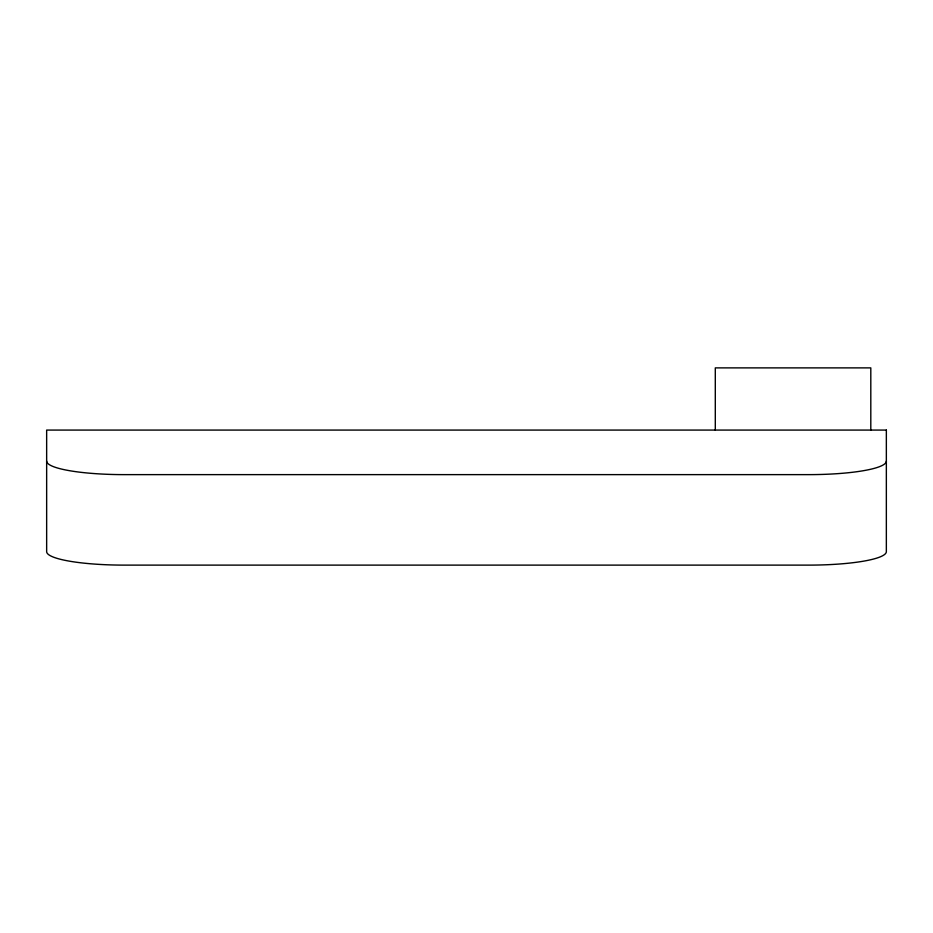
<?xml version="1.0" encoding="UTF-8"?>
<svg xmlns="http://www.w3.org/2000/svg" width="933" height="933" viewBox="0 0 933 933"><rect width="100%" height="100%" fill="white"/><g stroke="black" fill="none" stroke-linecap="round" stroke-linejoin="round"><path stroke-width="1.4" d="M870.804 430.078L870.804 367.882L715.296 367.882L715.296 430.078M46.65 461.135A77.754 13.505 0 0 0 124.404 474.629L808.596 474.629A77.754 13.505 0 0 0 886.35 461.135M886.35 430.078L46.65 430.078L46.65 551.625A77.754 13.505 0 0 0 124.404 565.118L808.596 565.118A77.754 13.505 0 0 0 886.35 551.625L886.35 430.078"/></g></svg>
